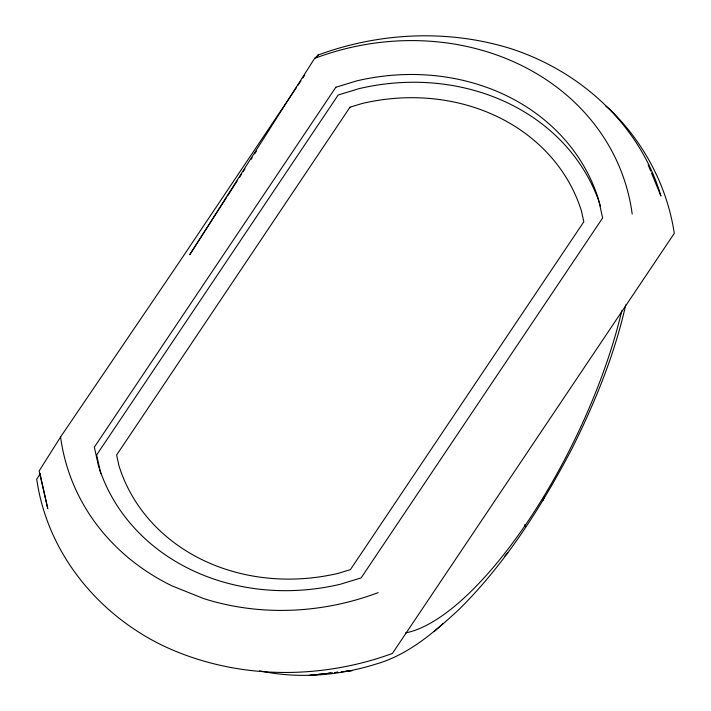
<?xml version="1.0" encoding="UTF-8"?>
<svg xmlns="http://www.w3.org/2000/svg" width="711" height="711" viewBox="0 0 711 711"><rect width="100%" height="100%" fill="white"/><g stroke="black" fill="none" stroke-linecap="round" stroke-linejoin="round"><path stroke-width="1.07" d="M625.733 304.886C614.508 354.878 594.911 402.63 572.106 448.383C541.435 506.588 505.779 563.254 458.764 609.709C434.617 631.919 408.487 654.751 376.315 663.976C338.818 675.814 298.069 678.996 259.533 670.802M542.786 500.784L544.51 496.731M296.665 87.169L178.71 262.954L60.586 436.963L39.132 470.966L47.77 508.694L40.278 474.85M651.48 172.969L660.928 196.04L659.772 192.148C637.785 122.701 578.763 70.433 510.329 48.49C447.779 29.142 379.532 32.413 318.279 54.951L314.618 58.391L189.704 254.751L226.356 197.8M227.556 195.934L237.172 180.994M239.571 177.261L241.376 174.462M243.18 171.662L244.975 168.863M250.992 159.522L252.192 157.655M254.591 153.923L256.395 151.123M297.9 85.329L300.993 80.725M302.842 77.961L304.699 75.197M40.42 473.606L36.714 479.134C47.086 551.878 96.518 613.006 161.699 645.064C233.368 679.432 318.208 680.605 392.392 653.462L674.286 233.368C667.22 186.318 644.05 142.724 610.065 109.574L605.879 106.161M504.819 555.949L507.894 552.785M434.199 631.448L442.98 623.645M332.615 672.899L309.134 675.45L324.536 673.699M334.774 672.642L338.009 672.259M341.253 671.868L352.052 670.58L345.448 671.326M327.842 673.326L331.139 672.953M334.446 672.579L337.743 672.206M648.192 164.943L650.654 170.96M524.718 524.674L525.34 526.789M100.793 473.659L96.643 454.951L338.169 95.016L359.162 88.617A211.985 185.047 -16.5 0 1 600.457 205.994M314.618 58.391A242.318 211.523 -16.5 0 1 632.195 214.038M378.163 592.61A242.318 211.523 -16.5 0 1 203.408 598.493L171.742 585.766A242.318 211.523 -16.5 0 1 60.586 436.963M621.769 310.814A254.716 90.137 -63.9 0 1 405.563 632.906M318.279 54.951L317.079 56.818L318.279 54.951M335.868 87.24L94.341 447.175L98.482 465.883A211.985 185.047 -16.5 0 0 340.116 584.309L361.108 577.919L602.635 217.984L598.484 199.276A211.985 185.047 -16.5 0 0 356.86 80.85L335.868 87.24M350.016 107.192L116.604 455.04L119.013 465.909A192.308 167.876 -16.5 0 0 338.214 573.342L350.407 569.627L583.829 221.779L581.42 210.909A192.308 167.876 -16.5 0 0 362.21 103.477L350.016 107.192"/></g></svg>
